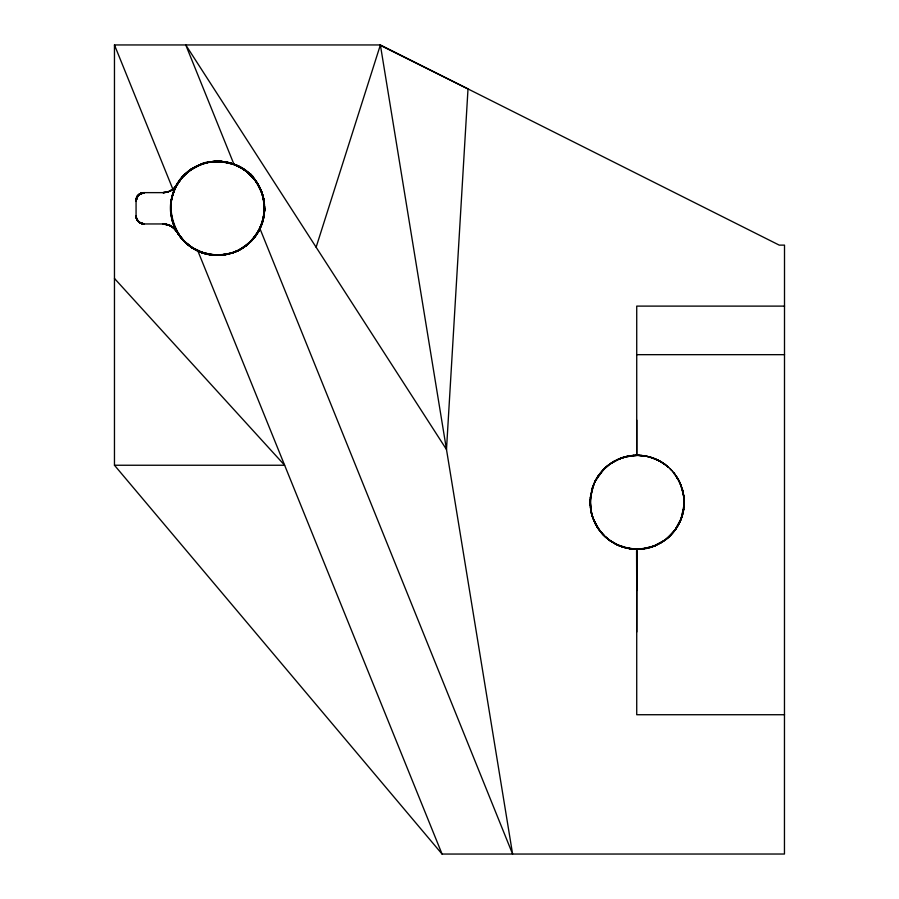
<?xml version="1.0" encoding="UTF-8"?>
<svg xmlns="http://www.w3.org/2000/svg" width="899" height="899" viewBox="0 0 899 899"><rect width="100%" height="100%" fill="white"/><g stroke="black" fill="none" stroke-linecap="round" stroke-linejoin="round"><path stroke-width="1.35" d="M590.89 510.306L590.205 501.945L591.609 513.7L590.609 508.452M590.688 509.036L590.621 495.99L594.183 483.37L592.306 488.382C597.925 469.278 616.815 455.22 636.728 455.332L636.728 420.136M256.282 181.654L262.137 193.375L264.542 206.601L262.969 220.446L257.743 232.672M677.52 478.268L675.655 475.391C682.139 484.606 685.094 496.214 683.847 507.407L683.645 495.551L680.532 484.28M260.856 226.593L264.16 214.501L264.07 201.432L260.935 190.161L259.665 187.408L262.609 194.847L258.991 186.093L254.754 179.553L245.865 170.776L235.448 164.854L222.592 161.595L208.793 162.168L211.029 161.786M264.564 207.444L264.081 215.052L262.272 222.817L264.396 212.288M590.71 495.394L590.227 503.811L590.205 501.945M264.564 208.86L264.081 215.052L264.07 201.432L264.564 207.871M262.778 221.154C259.575 232.526 251.889 242.55 241.741 248.585C241.101 249.428 229.998 254.046 233.414 252.507C236.763 251.293 243.786 247.899 235.178 251.844C234.414 252.259 229.728 253.698 231.245 253.237C232.605 252.81 233.965 252.338 235.291 251.799C238.123 250.652 240.842 249.214 243.404 247.528C224.267 260.721 195.825 256.462 181.407 238.213C151.335 193.015 191.251 147.515 238.168 166.068M264.542 210.006L264.407 204.388M264.531 206.455L263.542 218.075M264.553 209.759L264.576 208.287L264.486 211.141M684.128 502.294L684.049 505.024M218.03 255.249C187.239 256.653 162.225 222.783 172.956 193.757M264.441 211.759L264.576 208.287M178.575 234.403C175.788 228.503 169.799 223.784 163.079 223.952L144.155 223.952C139.828 224.053 135.951 220.176 136.064 215.861L136.064 200.724C135.951 196.398 139.828 192.521 144.155 192.633L163.079 192.633C169.405 192.734 175.26 188.689 177.991 183.081L174.384 188.026L170.136 191.015M170.686 210.119L170.776 204.86L170.675 206.703M170.653 208.287L171.136 201.522L170.664 207.152L170.709 206.006M590.418 497.776L590.474 497.181L590.227 500.754L590.25 500.159M136.322 198.679L136.064 200.724L136.592 197.836C134.232 206.703 139.637 186.936 136.064 200.724L138.221 195.218L140.997 193.274L143.761 192.644L138.851 194.611L141.222 193.184M264.564 209.265L264.137 214.67M142.963 192.712L143.806 192.633L139.199 194.33L144.155 192.633L140.592 193.454L137.94 195.544L136.064 200.724L137.412 196.252M264.553 209.433L264.081 215.052M590.227 500.754L592.486 487.809L590.463 497.304M136.064 200.724L136.828 197.286L136.097 199.971L136.839 197.274L138.862 194.6M590.227 500.552L590.317 498.967M264.52 210.366L262.935 220.592L263.351 218.929M684.072 504.564L681.453 517.903L675.565 529.32L666.305 539.119L655.18 545.671L642.729 548.929L629.671 548.66L617.164 544.783L610.601 541.029L604.915 536.433L606.14 537.557M264.351 212.849L264.486 211.051M170.754 205.107L172.001 197.095L170.855 203.949M636.728 631.986L636.728 549.255C662.81 550.222 686.061 526.061 684.072 500.024M181.688 178.036L176.923 184.834L180.474 179.553M264.284 213.501L262.272 222.817M136.097 199.949L136.198 199.252M590.665 495.697L590.8 494.798M264.16 214.468L260.586 227.222M590.621 495.99L591.126 493.023M171.102 201.803L171.743 198.207M683.622 509.137C681.847 521.499 674.891 532.995 664.754 540.299M263.913 216.153L263.598 217.816M263.89 216.277L263.441 218.513M263.834 216.58L261.912 223.851M171.945 197.342L174.17 190.453L177.833 183.329L183.205 175.844L188.711 171.271L194.948 167.158L201.747 164.09L208.635 162.191L217.412 161.123L226.582 162.191L234.133 164.326L241.573 167.899L248.304 172.743L254.338 179.025L258.912 185.947L262.362 194.072L264.306 203.253L263.317 197.51L264.081 201.522M263.474 218.367L263.71 217.266L262.654 221.581M171.451 199.679L174.17 190.453L177.451 183.958M171.608 198.87L172.001 197.095M136.198 199.275L138.232 195.207L136.109 198.881L136.817 197.319M591.654 490.685L591.508 491.27L594.104 483.55M591.587 490.966L591.969 489.528M263.216 219.48L259.564 229.38L263.104 219.952M262.969 220.446L262.092 223.345M262.766 221.199L259.249 229.998L254.17 237.763L259.328 229.852L262.497 222.098M316.122 247.225L380.378 44.95L779.231 245.124L784.512 245.124L784.456 854.028L442.061 854.05L114.465 465.244L114.465 44.95L380.378 44.95L512.599 854.05L259.946 228.616L260.609 227.177M172.765 194.364L173.327 192.656L172.293 195.982L175.653 187.194L173.237 192.903M261.519 224.941L262.126 223.267M593.07 486.123L592.868 486.685L593.284 485.561M261.474 225.065L261.89 223.93M260.957 226.346L261.778 224.233L255.44 236.111L256.046 235.268M173.732 191.554L174.17 190.453M593.722 484.46L595.453 480.707M250.967 175.238C234.032 155.078 198.994 163.247 203.14 163.382L200.308 164.652L207.287 162.472L198.376 165.45L190.712 169.799L184.52 174.968L179.092 181.429L180.946 178.946M175.215 187.161L176.586 185.363L174.676 187.734L177.036 184.632L173.529 188.812M176.946 184.632L176.204 186.138L178.665 182.048L177.732 183.486M174.934 188.7L175.653 187.194M594.924 481.763L602.645 470.447M259.002 230.47L260.171 228.132L252.181 240.078L241.651 248.63M595.183 481.235L594.677 482.291L596.284 479.167L596.003 479.673M259.946 228.616L257.013 233.841M175.575 187.352L176.249 186.048M258.766 230.897L259.328 229.852L258.271 231.796M596.138 479.437L595.419 480.785L597.79 476.695M175.721 186.554L178.643 182.092M254.473 237.381L258.451 231.47L252.136 240.123L245.944 245.742L252.821 239.359M176.676 185.284L181.497 178.272M179.103 181.407L178.586 182.171L183.205 175.844L185.902 173.653M598.756 475.268L596.902 478.111L605.016 468.053M181.283 178.541L186.868 172.788L184.374 175.136M255.316 236.28L250.821 241.494L257.552 232.998M597.487 477.178L600.116 473.436M256.563 234.515L257.226 233.493M257.856 232.493L248.708 243.472L238.055 250.563M137.187 196.623L138.221 195.229L137.468 196.162M597.723 476.796L601.588 471.627M183.205 175.844L180.429 179.598M185.632 173.9L191.678 169.136L199.072 165.146L190.745 169.405L186.767 172.878M256.586 234.493L255.204 236.437M178.586 182.171L179.44 180.946M176.148 185.992L176.586 185.374M674.902 530.253L680.61 520.128L683.701 508.598C681.959 521.825 674.272 534.096 663.125 541.423M179.317 181.104L180.014 180.148M253.484 238.606L254.81 236.943L254.428 237.448M137.963 195.521L136.187 199.342L138.232 195.218M253.271 238.842L248.697 243.46M174.912 187.486L175.901 186.329M253.9 238.1L252.136 240.123M182.283 177.35L181.868 177.833L182.531 177.069M252.068 240.202L250.675 241.64M602.274 470.862L607.589 465.817M182.89 176.676L183.98 175.507M252.394 239.842L250.473 241.842M602.544 470.559L608.499 465.086L615.59 460.58M183.317 176.204L183.902 175.586M184.407 175.08L182.935 176.62M183.081 176.462L191.229 169.439L202.691 163.764M184.52 174.968L185.082 174.417M670.542 535.332L667.17 538.411M192.97 168.315L189.015 171.068L190.88 169.563M190.745 169.405L187.43 172.316M202.005 164.011L205.152 163.011M604.6 468.446L609.814 464.12M604.802 468.255L608.499 465.086M249.158 243.078L246.877 245.011M248.708 243.472L249.315 242.932L245.944 245.742M230.841 253.349L219.3 255.215L227.503 254.203L236.212 251.405M247.585 244.449L248.371 243.764M190.419 170.001L192.319 168.72M139.176 194.341L144.155 192.633L138.839 194.622L144.155 192.633L139.176 194.341L142.626 192.779L140.682 193.409M187.981 171.855L189.183 170.911M138.828 194.622L144.155 192.633L143.435 192.667M188.34 171.563L189.284 170.832M237.864 250.652L246.157 245.584L240.662 249.203L243.135 247.708M246.157 245.584L242.539 248.09M235.976 251.506L234.358 252.169L236.583 251.248M609.578 464.289L610.724 463.479M171.878 190.037L172.956 189.273L168.304 191.768L163.079 192.633L168.922 191.532M190.678 169.844L191.678 169.136M171.304 190.386L170.731 190.712L172.911 189.307L114.465 44.95M191.229 169.439L189.037 171.024L198.634 165.36M611.208 463.154L610.264 463.794L621.288 458.097L632.188 455.591M243 247.798L244.966 246.461M664.069 540.782L651.944 546.873L638.998 549.222M192.184 168.81L195.364 166.933M139.502 194.094L142.66 192.768L141.446 193.094M660.192 543.221L663.102 541.445M139.57 194.06L141.076 193.24L139.929 193.824M193.701 167.866L193.218 168.158L196.982 166.101M614.141 461.367L612.174 462.536L614.141 461.367L613.635 461.648M193.622 167.911L194.285 167.529M240.314 249.394L241.741 248.585M661.125 542.681L654.832 545.805L645.864 548.446M239.876 249.641L240.763 249.147L238.909 250.136L240.977 249.023M194.678 167.315L197.353 165.922L196.308 166.439M195.252 166.989L198.443 165.416M615.107 460.839L616.826 459.962M201.747 164.09C210.175 161.011 219.558 160.46 228.335 162.573M237.134 251.001L238.965 250.113L229.346 253.765L219.3 255.215L232.526 252.821M196.78 166.203L203.77 163.416L202.028 163.989M619.681 458.704L624.614 457.04L618.107 459.367L618.624 459.142M199.477 164.978L198.409 165.427L201.612 164.135M618.107 459.367L620.209 458.501M618.298 459.288L621.321 458.085M656.214 545.221L649.719 547.547L641.279 549.075M199.78 164.843L200.522 164.551M233.414 252.507L235.471 252.068M141.514 193.071L140.356 193.577L142.671 192.768L141.132 193.218L142.671 192.768L141.873 192.959M233.605 252.439L234.673 252.035M201.151 164.303L204.275 163.258M622.928 457.535L622.378 457.715L624.614 457.04M202.769 163.73L205.938 162.798M622.838 457.569L624.378 457.108M230.605 253.417L231.537 253.136L220.401 255.17M203.736 163.427L209.175 162.09M205.466 162.921L208.939 162.146M626.322 456.602L625.749 456.737L637.503 455.332L633.357 455.49M626.906 456.467L625.929 456.692L629.03 456.04M166.394 192.285L168.293 191.768L165.742 192.408M226.84 254.338L227.852 254.125L225.582 254.574M628.064 456.22L629.244 456.007L628.648 456.108M208.017 162.314C216.985 160.348 226.458 161.303 234.999 164.663L227.953 162.483L219.603 161.37L223.851 161.741M208.793 162.168L211.782 161.696M226.323 254.439L212.703 254.99L199.016 251.417L205.86 253.754M208.95 162.135L219.659 161.37L231.032 163.281M225.896 254.518L223.626 254.867M215.794 161.359L224.256 161.798M631.008 455.737L630.413 455.815L636.908 455.332M643.909 548.772L633.84 549.143M630.581 455.793L633.671 455.456M213.254 161.528L212.434 161.618L222.188 161.55M222.649 254.979L219.637 255.215L221.952 255.046L220.974 255.125M632.772 455.535L633.941 455.445M213.996 161.472L215.895 161.359L213.704 161.494M163.753 192.622L164.416 192.577L163.079 192.633M218.097 255.249L220.008 255.192L209.984 254.631L201.095 252.248L192.588 248.034L185.632 242.685L189.734 246.079L186.565 243.528M635.132 455.377L637.503 455.332M639.2 549.21L635.031 549.21M215.895 255.215L219.053 255.226M217.367 255.249L218.457 255.249M784.535 306.121L636.728 306.109L636.728 455.332C651.674 455.096 666.474 462.536 675.171 474.706L673.992 473.144M636.728 354.667L784.535 354.667M114.465 465.244L284.635 465.244L114.465 278.454M784.535 714.727L636.728 714.727L636.728 549.255M636.312 455.332C646.583 455.13 656.877 458.434 665.114 464.558L659.091 460.76L650.404 457.231M636.728 455.332L645.842 456.141L638.695 455.355M168.72 224.964L163.079 223.952L170.192 225.593L165.641 224.154M216.468 255.237L204.197 253.293L193.409 248.54L183.621 240.696L173.777 227.986L169.203 225.155L163.607 223.963M631.446 548.907L628.48 548.446L636.818 549.255L625.558 547.794M211.243 254.822L217.614 255.249L203.635 253.125L208.377 254.338M143.031 223.873L144.155 223.952L140.458 223.064L143.728 223.93M214.749 255.159L217.614 255.26M163.079 223.952L166.72 224.368M214.659 255.159L216.648 255.237L212.49 254.968M136.401 218.154L136.097 216.637C136.412 220.671 140.109 224.031 144.155 223.952C136.502 222.21 137.21 220.48 136.064 215.861C135.963 220.188 139.828 224.053 144.155 223.952L138.738 221.873M143.435 223.918L144.155 223.952M635.627 549.233L625.828 547.873L617.703 545.03M215.322 255.192L209.197 254.484M632.66 549.042L634.02 549.154M143.806 223.941L140.84 223.244M221.66 161.505L232.762 163.843M213.782 255.102L201.972 252.574L193.083 248.338M641.088 455.49L645.864 456.141M164.135 223.986L164.652 224.031M632.042 548.974L629.671 548.66M223.761 161.73L232.133 163.629M207.916 254.248L204.77 253.462L211.939 254.911M210.737 254.743L211.726 254.878L207.624 254.181M206.242 253.855L210.849 254.765M207.489 254.147L208.737 254.406L205.77 253.732L206.759 253.979M208.635 254.383L210.669 254.743M230.481 163.124L225.435 161.989L226.458 162.168M225.48 161.989L226.582 162.191M647.022 456.377L652.775 457.996M624.974 547.648L627.311 548.21L620.995 546.378M227.953 162.483L234.133 164.326M626.142 547.941L618.782 545.513M199.016 251.417L206.085 253.821M649.348 456.939L650.505 457.265M203.084 252.945L201.972 252.574L205.017 253.529M624.468 547.513L620.445 546.176M168.225 224.795L169.686 225.368M623.254 547.154L621.557 546.581M230.796 163.213L237.358 165.686M141.177 223.39L142.278 223.727M204.095 253.271L191.105 247.056M231.234 163.348C241.831 166.529 251.192 173.619 257.148 182.947L255.383 180.384L257.148 182.947M203.826 253.192L197.308 250.641L190.554 246.674M240.685 167.383L241.573 167.899L231.976 163.584L243.326 168.99L238.876 166.416L237.943 165.955L245.034 170.169M202.578 252.788L198.96 251.394L201.095 252.248M652.629 457.951L655 458.85M200.646 252.08L202.073 252.608M232.92 163.888L234.999 164.663M234.347 164.416L237.628 165.809M235.1 164.708L241.809 168.046M235.448 164.854L234.897 164.629L236.549 165.315M654.832 458.782L657.169 459.805M609.668 540.366L619.13 545.659M170.192 225.604L169.214 225.155L172.507 226.975M169.203 225.155L174.428 228.593L178.058 233.605M235.999 165.079L238.033 166M198.376 251.124L190.431 246.584L193.409 248.54M616.534 544.479L617.827 545.086M236.999 165.517L243.809 169.315M656.989 459.715L659.27 460.861M616.635 544.536L615.264 543.839M379.58 44.95L468.008 88.934L446.488 449.5L185.756 44.95L233.954 164.259M195.69 249.821L192.229 247.798L199.769 251.731L196.578 250.282L197.847 250.888L442.061 854.05M140.098 222.862L140.783 223.222M239.763 166.877L238.482 166.225L240.28 167.158M615.579 544.007L609.207 540.029L613.028 542.58L611.871 541.872M170.158 225.582L174.069 228.245L176.811 231.56M195.993 249.978L194.128 248.956M659.091 460.76L661.293 462.007M612.567 542.311L611.59 541.681M139.705 222.626L140.401 223.031M175.597 229.886L171.08 226.065L172.833 227.222M661.125 461.906L663.248 463.243M241.168 167.663L249.079 173.44L256.103 181.384L262.137 193.375L264.43 204.635L264.07 201.432M171.608 226.379L172.923 227.29L172.417 226.919M193.24 248.439L185.891 242.921L180.148 236.617L185.992 243.022L192.408 247.922M242.831 168.686L250.304 174.586L256.575 182.081M249.36 173.687L243.101 168.843L250.304 174.586M609.207 540.029L611.084 541.344M663.102 463.142L666.901 465.952M191.307 247.203L184.396 241.505L177.923 233.403L180.946 237.628M244.719 169.945L246.315 171.125M245.753 170.698L247.63 172.181L245.753 170.698L246.708 171.428M607.859 538.995L609.252 540.063L604.915 536.433M180.238 236.729L177.923 233.403L182.98 240.011M665.002 464.468L668.598 467.401L666.822 465.884M245.865 170.776L247.506 172.069M607.421 538.636L608.308 539.344M189.037 245.562L182.43 239.392M605.735 537.186L608.129 539.209M246.967 171.642L256.462 181.901M187.34 244.191L188.262 244.955M607.039 538.321C597.621 530.5 591.497 518.88 590.407 506.688L590.463 507.272M187.677 244.483L184.059 241.146M247.955 172.451L256.103 181.384L252.192 175.395M173.765 227.986L175.912 230.279L174.811 228.987M248.697 173.091L251.338 175.608M174.44 228.604L173.676 227.908L175.856 230.189L174.552 228.717M249.439 173.754L247.146 171.776L252.046 176.361L250.99 174.103M138.435 221.581L139.064 222.143L136.367 218.052L136.614 218.805M248.933 173.293L252.237 176.564M602.926 534.433L604.937 536.456M670.204 468.918L671.789 470.57M603.723 535.265L604.128 535.669L599.408 530.219M604.128 535.669L601.779 533.163L602.15 533.59M601.409 532.736L601.038 532.309L603.937 535.489M250.596 174.867L252.057 176.373M184.396 241.505L181.587 238.415M602.971 534.489L597.711 527.769M181.407 238.213L182.924 239.954L180.148 236.617M253.585 178.114L252.754 177.148L254.754 179.553M175.181 229.38L175.867 230.211M181.632 238.471L176.226 230.492L172.732 222.132M674.666 474.02L673.295 472.29L678.621 480.235M254.338 179.025L259.204 186.498L262.362 194.072L261.294 191.071M599.161 529.882L600.341 531.444L594.014 520.824M137.378 220.289L137.85 220.94M675.655 475.391L676.295 476.335M598.352 528.724L596.217 525.297M172.709 222.031L175.238 228.548L179.115 235.19M598.667 529.196L596.812 526.32L597.105 526.803M598.026 528.252L592.778 517.622M676.07 475.987L678.093 479.268M176.53 231.133L177.058 231.976L176.226 230.492M258.215 184.7L257.125 182.924L259.98 188.037M176.878 231.661L178.159 233.774M257.743 183.902L258.339 184.924M677.329 477.953L679.127 481.212M260.463 189.093L261.362 191.217L257.125 182.924L258.912 185.947M176.305 230.627L174.754 227.492L177.249 232.302M595.453 523.87L596.228 525.319M258.721 185.599L259.204 186.498M259.463 186.981L258.092 184.486L259.71 187.486M595.7 524.353L592.947 518.116L590.868 510.216L590.98 510.801M678.487 479.987L682.094 488.618M595.475 523.926L592.407 516.52M679.082 481.111L679.622 482.224M175.238 228.548L175.575 229.234M259.822 187.722L260.598 189.386M679.554 482.078L680.959 485.336M170.922 213.321L172.417 221.042L174.822 227.638L173.855 225.357M261.665 192.026L261.16 190.723L261.789 192.386M173.473 224.334L174.114 225.997M262.002 192.959L263.362 197.701L262.486 194.454M261.766 192.296L262.137 193.375M592.587 517.071L591.913 514.846L592.969 518.172M173.496 224.413L171.855 218.884L173.08 223.21M262.317 193.903L262.497 194.487M591.969 515.048L592.43 516.599L591.913 514.846M172.889 222.626L170.731 211.085L171.923 219.142M682.42 489.741L683.925 497.9M262.991 196.218L263.812 199.859L263.126 196.724M591.463 513.127L591.609 513.7M591.553 513.486L591.205 511.969M263.317 197.51L263.598 198.78M171.215 215.569L171.057 214.456M263.564 198.612L263.924 200.533M263.699 199.263L264.16 202.118M263.778 199.69L264.25 202.837M683.454 494.371L684.083 500.26M136.097 216.637L136.21 217.401M171.102 214.839L170.653 209.13M590.643 508.688L590.306 505.44M264.216 202.511L264.328 203.489M170.967 213.76L170.675 209.984L170.788 211.939M683.903 497.743L684.128 502.642M590.272 504.923L590.306 505.508L590.205 502.181M590.227 503.732L590.25 504.328M636.582 550.75L636.728 590.621M136.569 197.904L136.345 198.6L137.693 195.858L136.569 197.892M219.659 161.37L218.603 161.337L219.704 161.37M619.332 545.738L615.062 543.726L619.332 545.738M172.046 226.66L171.136 226.099L172.934 227.301L172.069 226.672M682.723 490.876L682.094 488.64L682.723 490.888"/></g></svg>
